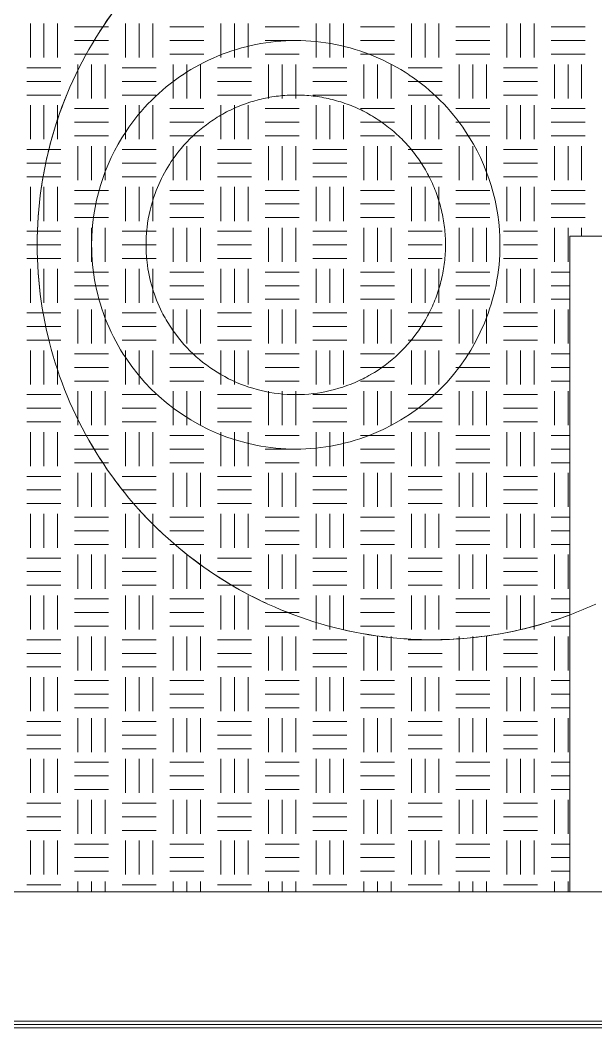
# Model space of a CAD drawing. Extents: x -982 to 937, y -179 to 616.
# Drawn here: x -450.46 to -433.54, y -146.51 to -116.91 of the extents above; entities that cross this region are included whole.
import ezdxf
from ezdxf.lldxf.tags import DXFTag

# ---------------------------------------------------------------- set-up
doc = ezdxf.new("R2010")
doc.units = 0
doc.layers.get('0').update_dxf_attribs({"lineweight": 13})
for name, color, linetype, lineweight in [('A-FLOR-____-OTLN', 7, 'Continuous', 9), ('A-FLOR-____-OVHD', 7, 'Strichpunkt - Fein', 9), ('A-GENM-____-OTLN', 7, 'Continuous', 9), ('M-EQPM-____-OTLN', 7, 'Continuous', 9)]:
    doc.layers.add(name, color=color, linetype=linetype, lineweight=lineweight)
tags = doc.linetypes.add('Strichpunkt - Fein', pattern=[0.2, 0.1, -0.05, 0, -0.05]).pattern_tags.tags
tags[10:11] = [DXFTag(74, 4), DXFTag(75, 0), DXFTag(340, '0'), DXFTag(46, 1.0), DXFTag(50, 0.0), DXFTag(44, 0.0), DXFTag(45, 0.0)]
tags[8:9] = [DXFTag(74, 4), DXFTag(75, 0), DXFTag(340, '0'), DXFTag(46, 1.0), DXFTag(50, 0.0), DXFTag(44, 0.0), DXFTag(45, 0.0)]
tags[6:7] = [DXFTag(74, 4), DXFTag(75, 0), DXFTag(340, '0'), DXFTag(46, 1.0), DXFTag(50, 0.0), DXFTag(44, 0.0), DXFTag(45, 0.0)]
tags[4:5] = [DXFTag(74, 4), DXFTag(75, 0), DXFTag(340, '0'), DXFTag(46, 1.0), DXFTag(50, 0.0), DXFTag(44, 0.0), DXFTag(45, 0.0)]

# ---------------------------------------------------------------- blocks, each defined once
blk = doc.blocks.new('Referenz-A0UJ2GQRXE', base_point=(-954.019, -167.52))
at = {"layer": 'A-FLOR-____-OTLN', "color": 0, "linetype": 'Continuous', "ltscale": 0.13}
blk.add_line((-461.059, -142.507), (-415.059, -142.507), dxfattribs=at)
at = {"layer": 'A-FLOR-____-OVHD', "color": 0, "linetype": 'Strichpunkt - Fein', "ltscale": 0.13}
blk.add_line((-44.159, -146.507), (-808.059, -146.507), dxfattribs=at)
at = {"layer": 'A-GENM-____-OTLN', "color": 0, "linetype": 'Continuous', "ltscale": 0.13}
for p, q in [((-450.159, -118.007), (-450.159, -117.007)), ((-449.759, -118.007), (-449.759, -117.007)), ((-449.359, -118.007), (-449.359, -117.007)), ((-447.859, -117.107), (-448.859, -117.107)), ((-447.359, -118.007), (-447.359, -117.007)), ((-446.959, -118.007), (-446.959, -117.007)), ((-446.559, -118.007), (-446.559, -117.007)), ((-445.059, -117.107), (-446.059, -117.107)), ((-444.559, -118.007), (-444.559, -117.007)), ((-444.159, -118.007), (-444.159, -117.007)), ((-443.759, -118.007), (-443.759, -117.007)), ((-442.259, -117.107), (-443.259, -117.107)), ((-441.759, -118.007), (-441.759, -117.007)), ((-441.359, -118.007), (-441.359, -117.007)), ((-440.959, -118.007), (-440.959, -117.007)), ((-439.459, -117.107), (-440.459, -117.107)), ((-438.959, -118.007), (-438.959, -117.007)), ((-438.559, -118.007), (-438.559, -117.007)), ((-438.159, -118.007), (-438.159, -117.007)), ((-436.659, -117.107), (-437.659, -117.107)), ((-436.159, -118.007), (-436.159, -117.007)), ((-435.759, -118.007), (-435.759, -117.007)), ((-435.359, -118.007), (-435.359, -117.007)), ((-433.859, -117.107), (-434.859, -117.107)), ((-447.859, -117.507), (-448.859, -117.507)), ((-445.059, -117.507), (-446.059, -117.507)), ((-442.259, -117.507), (-443.259, -117.507)), ((-439.459, -117.507), (-440.459, -117.507)), ((-436.659, -117.507), (-437.659, -117.507)), ((-433.859, -117.507), (-434.859, -117.507)), ((-447.859, -117.907), (-448.859, -117.907)), ((-445.059, -117.907), (-446.059, -117.907)), ((-442.259, -117.907), (-443.259, -117.907)), ((-439.459, -117.907), (-440.459, -117.907)), ((-436.659, -117.907), (-437.659, -117.907)), ((-433.859, -117.907), (-434.859, -117.907)), ((-449.259, -118.307), (-450.259, -118.307)), ((-448.759, -119.207), (-448.759, -118.207)), ((-448.359, -119.207), (-448.359, -118.207)), ((-447.959, -119.207), (-447.959, -118.207)), ((-446.459, -118.307), (-447.459, -118.307)), ((-445.959, -119.207), (-445.959, -118.207)), ((-445.559, -119.207), (-445.559, -118.207)), ((-445.159, -119.207), (-445.159, -118.207)), ((-443.659, -118.307), (-444.659, -118.307)), ((-443.159, -119.207), (-443.159, -118.207)), ((-442.759, -119.207), (-442.759, -118.207)), ((-442.359, -119.207), (-442.359, -118.207)), ((-440.859, -118.307), (-441.859, -118.307)), ((-440.359, -119.207), (-440.359, -118.207)), ((-439.959, -119.207), (-439.959, -118.207)), ((-439.559, -119.207), (-439.559, -118.207)), ((-438.059, -118.307), (-439.059, -118.307)), ((-437.559, -119.207), (-437.559, -118.207)), ((-437.159, -119.207), (-437.159, -118.207)), ((-436.759, -119.207), (-436.759, -118.207)), ((-435.259, -118.307), (-436.259, -118.307)), ((-434.759, -119.207), (-434.759, -118.207)), ((-434.359, -119.207), (-434.359, -118.207)), ((-433.959, -119.207), (-433.959, -118.207)), ((-449.259, -118.707), (-450.259, -118.707)), ((-446.459, -118.707), (-447.459, -118.707)), ((-443.659, -118.707), (-444.659, -118.707)), ((-440.859, -118.707), (-441.859, -118.707)), ((-438.059, -118.707), (-439.059, -118.707)), ((-435.259, -118.707), (-436.259, -118.707)), ((-449.259, -119.107), (-450.259, -119.107)), ((-446.459, -119.107), (-447.459, -119.107)), ((-443.659, -119.107), (-444.659, -119.107)), ((-440.859, -119.107), (-441.859, -119.107)), ((-438.059, -119.107), (-439.059, -119.107)), ((-435.259, -119.107), (-436.259, -119.107)), ((-450.159, -120.407), (-450.159, -119.407)), ((-449.759, -120.407), (-449.759, -119.407)), ((-449.359, -120.407), (-449.359, -119.407)), ((-447.859, -119.507), (-448.859, -119.507)), ((-447.359, -120.407), (-447.359, -119.407)), ((-446.959, -120.407), (-446.959, -119.407)), ((-446.559, -120.407), (-446.559, -119.407)), ((-445.059, -119.507), (-446.059, -119.507)), ((-444.559, -120.407), (-444.559, -119.407)), ((-444.159, -120.407), (-444.159, -119.407)), ((-443.759, -120.407), (-443.759, -119.407)), ((-442.259, -119.507), (-443.259, -119.507)), ((-441.759, -120.407), (-441.759, -119.407)), ((-441.359, -120.407), (-441.359, -119.407)), ((-440.959, -120.407), (-440.959, -119.407)), ((-439.459, -119.507), (-440.459, -119.507)), ((-438.959, -120.407), (-438.959, -119.407)), ((-438.559, -120.407), (-438.559, -119.407)), ((-438.159, -120.407), (-438.159, -119.407)), ((-436.659, -119.507), (-437.659, -119.507)), ((-436.159, -120.407), (-436.159, -119.407)), ((-435.759, -120.407), (-435.759, -119.407)), ((-435.359, -120.407), (-435.359, -119.407)), ((-433.859, -119.507), (-434.859, -119.507)), ((-447.859, -119.907), (-448.859, -119.907)), ((-445.059, -119.907), (-446.059, -119.907)), ((-442.259, -119.907), (-443.259, -119.907)), ((-439.459, -119.907), (-440.459, -119.907)), ((-436.659, -119.907), (-437.659, -119.907)), ((-433.859, -119.907), (-434.859, -119.907)), ((-447.859, -120.307), (-448.859, -120.307)), ((-445.059, -120.307), (-446.059, -120.307)), ((-442.259, -120.307), (-443.259, -120.307)), ((-439.459, -120.307), (-440.459, -120.307)), ((-436.659, -120.307), (-437.659, -120.307)), ((-433.859, -120.307), (-434.859, -120.307)), ((-449.259, -120.707), (-450.259, -120.707)), ((-448.759, -121.607), (-448.759, -120.607)), ((-448.359, -121.607), (-448.359, -120.607)), ((-447.959, -121.607), (-447.959, -120.607)), ((-446.459, -120.707), (-447.459, -120.707)), ((-445.959, -121.607), (-445.959, -120.607)), ((-445.559, -121.607), (-445.559, -120.607)), ((-445.159, -121.607), (-445.159, -120.607)), ((-443.659, -120.707), (-444.659, -120.707)), ((-443.159, -121.607), (-443.159, -120.607)), ((-442.759, -121.607), (-442.759, -120.607)), ((-442.359, -121.607), (-442.359, -120.607)), ((-440.859, -120.707), (-441.859, -120.707)), ((-440.359, -121.607), (-440.359, -120.607)), ((-439.959, -121.607), (-439.959, -120.607)), ((-439.559, -121.607), (-439.559, -120.607)), ((-438.059, -120.707), (-439.059, -120.707)), ((-437.559, -121.607), (-437.559, -120.607)), ((-437.159, -121.607), (-437.159, -120.607)), ((-436.759, -121.607), (-436.759, -120.607)), ((-435.259, -120.707), (-436.259, -120.707)), ((-434.759, -121.607), (-434.759, -120.607)), ((-434.359, -121.607), (-434.359, -120.607)), ((-433.959, -121.607), (-433.959, -120.607)), ((-449.259, -121.107), (-450.259, -121.107)), ((-446.459, -121.107), (-447.459, -121.107)), ((-443.659, -121.107), (-444.659, -121.107)), ((-440.859, -121.107), (-441.859, -121.107)), ((-438.059, -121.107), (-439.059, -121.107)), ((-435.259, -121.107), (-436.259, -121.107)), ((-449.259, -121.507), (-450.259, -121.507)), ((-446.459, -121.507), (-447.459, -121.507)), ((-443.659, -121.507), (-444.659, -121.507)), ((-440.859, -121.507), (-441.859, -121.507)), ((-438.059, -121.507), (-439.059, -121.507)), ((-435.259, -121.507), (-436.259, -121.507)), ((-450.159, -122.807), (-450.159, -121.807)), ((-449.759, -122.807), (-449.759, -121.807)), ((-449.359, -122.807), (-449.359, -121.807)), ((-447.859, -121.907), (-448.859, -121.907)), ((-447.359, -122.807), (-447.359, -121.807)), ((-446.959, -122.807), (-446.959, -121.807)), ((-446.559, -122.807), (-446.559, -121.807)), ((-445.059, -121.907), (-446.059, -121.907)), ((-444.559, -122.807), (-444.559, -121.807)), ((-444.159, -122.807), (-444.159, -121.807)), ((-443.759, -122.807), (-443.759, -121.807)), ((-442.259, -121.907), (-443.259, -121.907)), ((-441.759, -122.807), (-441.759, -121.807)), ((-441.359, -122.807), (-441.359, -121.807)), ((-440.959, -122.807), (-440.959, -121.807)), ((-439.459, -121.907), (-440.459, -121.907)), ((-438.959, -122.807), (-438.959, -121.807)), ((-438.559, -122.807), (-438.559, -121.807)), ((-438.159, -122.807), (-438.159, -121.807)), ((-436.659, -121.907), (-437.659, -121.907)), ((-436.159, -122.807), (-436.159, -121.807)), ((-435.759, -122.807), (-435.759, -121.807)), ((-435.359, -122.807), (-435.359, -121.807)), ((-433.859, -121.907), (-434.859, -121.907)), ((-447.859, -122.307), (-448.859, -122.307)), ((-445.059, -122.307), (-446.059, -122.307)), ((-442.259, -122.307), (-443.259, -122.307)), ((-439.459, -122.307), (-440.459, -122.307)), ((-436.659, -122.307), (-437.659, -122.307)), ((-433.859, -122.307), (-434.859, -122.307)), ((-447.859, -122.707), (-448.859, -122.707)), ((-445.059, -122.707), (-446.059, -122.707)), ((-442.259, -122.707), (-443.259, -122.707)), ((-439.459, -122.707), (-440.459, -122.707)), ((-436.659, -122.707), (-437.659, -122.707)), ((-433.859, -122.707), (-434.859, -122.707)), ((-449.259, -123.107), (-450.259, -123.107)), ((-448.759, -124.007), (-448.759, -123.007)), ((-448.359, -124.007), (-448.359, -123.007)), ((-447.959, -124.007), (-447.959, -123.007)), ((-446.459, -123.107), (-447.459, -123.107)), ((-445.959, -124.007), (-445.959, -123.007)), ((-445.559, -124.007), (-445.559, -123.007)), ((-445.159, -124.007), (-445.159, -123.007)), ((-443.659, -123.107), (-444.659, -123.107)), ((-443.159, -124.007), (-443.159, -123.007)), ((-442.759, -124.007), (-442.759, -123.007)), ((-442.359, -124.007), (-442.359, -123.007)), ((-440.859, -123.107), (-441.859, -123.107)), ((-440.359, -124.007), (-440.359, -123.007)), ((-439.959, -124.007), (-439.959, -123.007)), ((-439.559, -124.007), (-439.559, -123.007)), ((-438.059, -123.107), (-439.059, -123.107)), ((-437.559, -124.007), (-437.559, -123.007)), ((-437.159, -124.007), (-437.159, -123.007)), ((-436.759, -124.007), (-436.759, -123.007)), ((-435.259, -123.107), (-436.259, -123.107)), ((-434.759, -124.007), (-434.759, -123.007)), ((-434.359, -124.007), (-434.359, -123.007)), ((-433.959, -123.257), (-433.959, -123.007)), ((-415.059, -123.257), (-434.309, -123.257)), ((-434.309, -123.257), (-434.309, -142.507)), ((-434.309, -142.507), (-434.309, -123.257)), ((-434.309, -123.257), (-415.059, -123.257)), ((-449.259, -123.507), (-450.259, -123.507)), ((-446.459, -123.507), (-447.459, -123.507)), ((-443.659, -123.507), (-444.659, -123.507)), ((-440.859, -123.507), (-441.859, -123.507)), ((-438.059, -123.507), (-439.059, -123.507)), ((-435.259, -123.507), (-436.259, -123.507)), ((-449.259, -123.907), (-450.259, -123.907)), ((-446.459, -123.907), (-447.459, -123.907)), ((-443.659, -123.907), (-444.659, -123.907)), ((-440.859, -123.907), (-441.859, -123.907)), ((-438.059, -123.907), (-439.059, -123.907)), ((-435.259, -123.907), (-436.259, -123.907)), ((-450.159, -125.207), (-450.159, -124.207)), ((-449.759, -125.207), (-449.759, -124.207)), ((-449.359, -125.207), (-449.359, -124.207)), ((-447.859, -124.307), (-448.859, -124.307)), ((-447.359, -125.207), (-447.359, -124.207)), ((-446.959, -125.207), (-446.959, -124.207)), ((-446.559, -125.207), (-446.559, -124.207)), ((-445.059, -124.307), (-446.059, -124.307)), ((-444.559, -125.207), (-444.559, -124.207)), ((-444.159, -125.207), (-444.159, -124.207)), ((-443.759, -125.207), (-443.759, -124.207)), ((-442.259, -124.307), (-443.259, -124.307)), ((-441.759, -125.207), (-441.759, -124.207)), ((-441.359, -125.207), (-441.359, -124.207)), ((-440.959, -125.207), (-440.959, -124.207)), ((-439.459, -124.307), (-440.459, -124.307)), ((-438.959, -125.207), (-438.959, -124.207)), ((-438.559, -125.207), (-438.559, -124.207)), ((-438.159, -125.207), (-438.159, -124.207)), ((-436.659, -124.307), (-437.659, -124.307)), ((-436.159, -125.207), (-436.159, -124.207)), ((-435.759, -125.207), (-435.759, -124.207)), ((-435.359, -125.207), (-435.359, -124.207)), ((-434.303, -124.307), (-434.859, -124.307)), ((-447.859, -124.707), (-448.859, -124.707)), ((-445.059, -124.707), (-446.059, -124.707)), ((-442.259, -124.707), (-443.259, -124.707)), ((-439.459, -124.707), (-440.459, -124.707)), ((-436.659, -124.707), (-437.659, -124.707)), ((-434.303, -124.707), (-434.859, -124.707)), ((-447.859, -125.107), (-448.859, -125.107)), ((-445.059, -125.107), (-446.059, -125.107)), ((-442.259, -125.107), (-443.259, -125.107)), ((-439.459, -125.107), (-440.459, -125.107)), ((-436.659, -125.107), (-437.659, -125.107)), ((-434.303, -125.107), (-434.859, -125.107)), ((-448.759, -126.407), (-448.759, -125.407)), ((-448.359, -126.407), (-448.359, -125.407)), ((-447.959, -126.407), (-447.959, -125.407)), ((-445.959, -126.407), (-445.959, -125.407)), ((-445.559, -126.407), (-445.559, -125.407)), ((-445.159, -126.407), (-445.159, -125.407)), ((-443.159, -126.407), (-443.159, -125.407)), ((-442.759, -126.407), (-442.759, -125.407)), ((-442.359, -126.407), (-442.359, -125.407)), ((-440.359, -126.407), (-440.359, -125.407)), ((-439.959, -126.407), (-439.959, -125.407)), ((-439.559, -126.407), (-439.559, -125.407)), ((-437.559, -126.407), (-437.559, -125.407)), ((-437.159, -126.407), (-437.159, -125.407)), ((-436.759, -126.407), (-436.759, -125.407)), ((-434.759, -126.407), (-434.759, -125.407)), ((-434.359, -126.407), (-434.359, -125.407)), ((-449.259, -125.507), (-450.259, -125.507)), ((-446.459, -125.507), (-447.459, -125.507)), ((-443.659, -125.507), (-444.659, -125.507)), ((-440.859, -125.507), (-441.859, -125.507)), ((-438.059, -125.507), (-439.059, -125.507)), ((-435.259, -125.507), (-436.259, -125.507)), ((-449.259, -125.907), (-450.259, -125.907)), ((-446.459, -125.907), (-447.459, -125.907)), ((-443.659, -125.907), (-444.659, -125.907)), ((-440.859, -125.907), (-441.859, -125.907)), ((-438.059, -125.907), (-439.059, -125.907)), ((-435.259, -125.907), (-436.259, -125.907)), ((-449.259, -126.307), (-450.259, -126.307)), ((-446.459, -126.307), (-447.459, -126.307)), ((-443.659, -126.307), (-444.659, -126.307)), ((-440.859, -126.307), (-441.859, -126.307)), ((-438.059, -126.307), (-439.059, -126.307)), ((-435.259, -126.307), (-436.259, -126.307)), ((-450.159, -127.607), (-450.159, -126.607)), ((-449.759, -127.607), (-449.759, -126.607)), ((-449.359, -127.607), (-449.359, -126.607)), ((-447.359, -127.607), (-447.359, -126.607)), ((-446.959, -127.607), (-446.959, -126.607)), ((-446.559, -127.607), (-446.559, -126.607)), ((-444.559, -127.607), (-444.559, -126.607)), ((-444.159, -127.607), (-444.159, -126.607)), ((-443.759, -127.607), (-443.759, -126.607)), ((-441.759, -127.607), (-441.759, -126.607)), ((-441.359, -127.607), (-441.359, -126.607)), ((-440.959, -127.607), (-440.959, -126.607)), ((-438.959, -127.607), (-438.959, -126.607)), ((-438.559, -127.607), (-438.559, -126.607)), ((-438.159, -127.607), (-438.159, -126.607)), ((-436.159, -127.607), (-436.159, -126.607)), ((-435.759, -127.607), (-435.759, -126.607)), ((-435.359, -127.607), (-435.359, -126.607)), ((-447.859, -126.707), (-448.859, -126.707)), ((-445.059, -126.707), (-446.059, -126.707)), ((-442.259, -126.707), (-443.259, -126.707)), ((-439.459, -126.707), (-440.459, -126.707)), ((-436.659, -126.707), (-437.659, -126.707)), ((-434.304, -126.707), (-434.859, -126.707)), ((-447.859, -127.107), (-448.859, -127.107)), ((-445.059, -127.107), (-446.059, -127.107)), ((-442.259, -127.107), (-443.259, -127.107)), ((-439.459, -127.107), (-440.459, -127.107)), ((-436.659, -127.107), (-437.659, -127.107)), ((-434.304, -127.107), (-434.859, -127.107)), ((-447.859, -127.507), (-448.859, -127.507)), ((-445.059, -127.507), (-446.059, -127.507)), ((-442.259, -127.507), (-443.259, -127.507)), ((-439.459, -127.507), (-440.459, -127.507)), ((-436.659, -127.507), (-437.659, -127.507)), ((-434.304, -127.507), (-434.859, -127.507)), ((-448.759, -128.807), (-448.759, -127.807)), ((-448.359, -128.807), (-448.359, -127.807)), ((-447.959, -128.807), (-447.959, -127.807)), ((-445.959, -128.807), (-445.959, -127.807)), ((-445.559, -128.807), (-445.559, -127.807)), ((-445.159, -128.807), (-445.159, -127.807)), ((-443.159, -128.807), (-443.159, -127.807)), ((-442.759, -128.807), (-442.759, -127.807)), ((-442.359, -128.807), (-442.359, -127.807)), ((-440.359, -128.807), (-440.359, -127.807)), ((-439.959, -128.807), (-439.959, -127.807)), ((-439.559, -128.807), (-439.559, -127.807)), ((-437.559, -128.807), (-437.559, -127.807)), ((-437.159, -128.807), (-437.159, -127.807)), ((-436.759, -128.807), (-436.759, -127.807)), ((-434.759, -128.807), (-434.759, -127.807)), ((-434.359, -128.807), (-434.359, -127.807)), ((-449.259, -127.907), (-450.259, -127.907)), ((-446.459, -127.907), (-447.459, -127.907)), ((-443.659, -127.907), (-444.659, -127.907)), ((-440.859, -127.907), (-441.859, -127.907)), ((-438.059, -127.907), (-439.059, -127.907)), ((-435.259, -127.907), (-436.259, -127.907)), ((-449.259, -128.307), (-450.259, -128.307)), ((-446.459, -128.307), (-447.459, -128.307)), ((-443.659, -128.307), (-444.659, -128.307)), ((-440.859, -128.307), (-441.859, -128.307)), ((-438.059, -128.307), (-439.059, -128.307)), ((-435.259, -128.307), (-436.259, -128.307)), ((-449.259, -128.707), (-450.259, -128.707)), ((-446.459, -128.707), (-447.459, -128.707)), ((-443.659, -128.707), (-444.659, -128.707)), ((-440.859, -128.707), (-441.859, -128.707)), ((-438.059, -128.707), (-439.059, -128.707)), ((-435.259, -128.707), (-436.259, -128.707)), ((-450.159, -130.007), (-450.159, -129.007)), ((-449.759, -130.007), (-449.759, -129.007)), ((-449.359, -130.007), (-449.359, -129.007)), ((-447.359, -130.007), (-447.359, -129.007)), ((-446.959, -130.007), (-446.959, -129.007)), ((-446.559, -130.007), (-446.559, -129.007)), ((-444.559, -130.007), (-444.559, -129.007)), ((-444.159, -130.007), (-444.159, -129.007)), ((-443.759, -130.007), (-443.759, -129.007)), ((-441.759, -130.007), (-441.759, -129.007)), ((-441.359, -130.007), (-441.359, -129.007)), ((-440.959, -130.007), (-440.959, -129.007)), ((-438.959, -130.007), (-438.959, -129.007)), ((-438.559, -130.007), (-438.559, -129.007)), ((-438.159, -130.007), (-438.159, -129.007)), ((-436.159, -130.007), (-436.159, -129.007)), ((-435.759, -130.007), (-435.759, -129.007)), ((-435.359, -130.007), (-435.359, -129.007)), ((-447.859, -129.107), (-448.859, -129.107)), ((-445.059, -129.107), (-446.059, -129.107)), ((-442.259, -129.107), (-443.259, -129.107)), ((-439.459, -129.107), (-440.459, -129.107)), ((-436.659, -129.107), (-437.659, -129.107)), ((-434.305, -129.107), (-434.859, -129.107)), ((-447.859, -129.507), (-448.859, -129.507)), ((-445.059, -129.507), (-446.059, -129.507)), ((-442.259, -129.507), (-443.259, -129.507)), ((-439.459, -129.507), (-440.459, -129.507)), ((-436.659, -129.507), (-437.659, -129.507)), ((-434.305, -129.507), (-434.859, -129.507)), ((-447.859, -129.907), (-448.859, -129.907)), ((-445.059, -129.907), (-446.059, -129.907)), ((-442.259, -129.907), (-443.259, -129.907)), ((-439.459, -129.907), (-440.459, -129.907)), ((-436.659, -129.907), (-437.659, -129.907)), ((-434.305, -129.907), (-434.859, -129.907)), ((-448.759, -131.207), (-448.759, -130.207)), ((-448.359, -131.207), (-448.359, -130.207)), ((-447.959, -131.207), (-447.959, -130.207)), ((-445.959, -131.207), (-445.959, -130.207)), ((-445.559, -131.207), (-445.559, -130.207)), ((-445.159, -131.207), (-445.159, -130.207)), ((-443.159, -131.207), (-443.159, -130.207)), ((-442.759, -131.207), (-442.759, -130.207)), ((-442.359, -131.207), (-442.359, -130.207)), ((-440.359, -131.207), (-440.359, -130.207)), ((-439.959, -131.207), (-439.959, -130.207)), ((-439.559, -131.207), (-439.559, -130.207)), ((-437.559, -131.207), (-437.559, -130.207)), ((-437.159, -131.207), (-437.159, -130.207)), ((-436.759, -131.207), (-436.759, -130.207)), ((-434.759, -131.207), (-434.759, -130.207)), ((-434.359, -131.207), (-434.359, -130.207)), ((-449.259, -130.307), (-450.259, -130.307)), ((-446.459, -130.307), (-447.459, -130.307)), ((-443.659, -130.307), (-444.659, -130.307)), ((-440.859, -130.307), (-441.859, -130.307)), ((-438.059, -130.307), (-439.059, -130.307)), ((-435.259, -130.307), (-436.259, -130.307)), ((-449.259, -130.707), (-450.259, -130.707)), ((-446.459, -130.707), (-447.459, -130.707)), ((-443.659, -130.707), (-444.659, -130.707)), ((-440.859, -130.707), (-441.859, -130.707)), ((-438.059, -130.707), (-439.059, -130.707)), ((-435.259, -130.707), (-436.259, -130.707)), ((-449.259, -131.107), (-450.259, -131.107)), ((-446.459, -131.107), (-447.459, -131.107)), ((-443.659, -131.107), (-444.659, -131.107)), ((-440.859, -131.107), (-441.859, -131.107)), ((-438.059, -131.107), (-439.059, -131.107)), ((-435.259, -131.107), (-436.259, -131.107)), ((-450.159, -132.407), (-450.159, -131.407)), ((-449.759, -132.407), (-449.759, -131.407)), ((-449.359, -132.407), (-449.359, -131.407)), ((-447.359, -132.407), (-447.359, -131.407)), ((-446.959, -132.407), (-446.959, -131.407)), ((-446.559, -132.407), (-446.559, -131.407)), ((-444.559, -132.407), (-444.559, -131.407)), ((-444.159, -132.407), (-444.159, -131.407)), ((-443.759, -132.407), (-443.759, -131.407)), ((-441.759, -132.407), (-441.759, -131.407)), ((-441.359, -132.407), (-441.359, -131.407)), ((-440.959, -132.407), (-440.959, -131.407)), ((-438.959, -132.407), (-438.959, -131.407)), ((-438.559, -132.407), (-438.559, -131.407)), ((-438.159, -132.407), (-438.159, -131.407)), ((-436.159, -132.407), (-436.159, -131.407)), ((-435.759, -132.407), (-435.759, -131.407)), ((-435.359, -132.407), (-435.359, -131.407)), ((-447.859, -131.507), (-448.859, -131.507)), ((-445.059, -131.507), (-446.059, -131.507)), ((-442.259, -131.507), (-443.259, -131.507)), ((-439.459, -131.507), (-440.459, -131.507)), ((-436.659, -131.507), (-437.659, -131.507)), ((-434.305, -131.507), (-434.859, -131.507)), ((-447.859, -131.907), (-448.859, -131.907)), ((-445.059, -131.907), (-446.059, -131.907)), ((-442.259, -131.907), (-443.259, -131.907)), ((-439.459, -131.907), (-440.459, -131.907)), ((-436.659, -131.907), (-437.659, -131.907)), ((-434.306, -131.907), (-434.859, -131.907)), ((-447.859, -132.307), (-448.859, -132.307)), ((-445.059, -132.307), (-446.059, -132.307)), ((-442.259, -132.307), (-443.259, -132.307)), ((-439.459, -132.307), (-440.459, -132.307)), ((-436.659, -132.307), (-437.659, -132.307)), ((-434.306, -132.307), (-434.859, -132.307)), ((-448.759, -133.607), (-448.759, -132.607)), ((-448.359, -133.607), (-448.359, -132.607)), ((-447.959, -133.607), (-447.959, -132.607)), ((-445.959, -133.607), (-445.959, -132.607)), ((-445.559, -133.607), (-445.559, -132.607)), ((-445.159, -133.607), (-445.159, -132.607)), ((-443.159, -133.607), (-443.159, -132.607)), ((-442.759, -133.607), (-442.759, -132.607)), ((-442.359, -133.607), (-442.359, -132.607)), ((-440.359, -133.607), (-440.359, -132.607)), ((-439.959, -133.607), (-439.959, -132.607)), ((-439.559, -133.607), (-439.559, -132.607)), ((-437.559, -133.607), (-437.559, -132.607)), ((-437.159, -133.607), (-437.159, -132.607)), ((-436.759, -133.607), (-436.759, -132.607)), ((-434.759, -133.607), (-434.759, -132.607)), ((-434.359, -133.607), (-434.359, -132.607)), ((-449.259, -132.707), (-450.259, -132.707)), ((-446.459, -132.707), (-447.459, -132.707)), ((-443.659, -132.707), (-444.659, -132.707)), ((-440.859, -132.707), (-441.859, -132.707)), ((-438.059, -132.707), (-439.059, -132.707)), ((-435.259, -132.707), (-436.259, -132.707)), ((-449.259, -133.107), (-450.259, -133.107)), ((-446.459, -133.107), (-447.459, -133.107)), ((-443.659, -133.107), (-444.659, -133.107)), ((-440.859, -133.107), (-441.859, -133.107)), ((-438.059, -133.107), (-439.059, -133.107)), ((-435.259, -133.107), (-436.259, -133.107)), ((-449.259, -133.507), (-450.259, -133.507)), ((-446.459, -133.507), (-447.459, -133.507)), ((-443.659, -133.507), (-444.659, -133.507)), ((-440.859, -133.507), (-441.859, -133.507)), ((-438.059, -133.507), (-439.059, -133.507)), ((-435.259, -133.507), (-436.259, -133.507)), ((-450.159, -134.807), (-450.159, -133.807)), ((-449.759, -134.807), (-449.759, -133.807)), ((-449.359, -134.807), (-449.359, -133.807)), ((-447.859, -133.907), (-448.859, -133.907)), ((-447.359, -134.807), (-447.359, -133.807)), ((-446.959, -134.807), (-446.959, -133.807)), ((-446.559, -134.807), (-446.559, -133.807)), ((-445.059, -133.907), (-446.059, -133.907)), ((-444.559, -134.807), (-444.559, -133.807)), ((-444.159, -134.807), (-444.159, -133.807)), ((-443.759, -134.807), (-443.759, -133.807)), ((-442.259, -133.907), (-443.259, -133.907)), ((-441.759, -134.807), (-441.759, -133.807)), ((-441.359, -134.807), (-441.359, -133.807)), ((-440.959, -134.807), (-440.959, -133.807)), ((-439.459, -133.907), (-440.459, -133.907)), ((-438.959, -134.807), (-438.959, -133.807)), ((-438.559, -134.807), (-438.559, -133.807)), ((-438.159, -134.807), (-438.159, -133.807)), ((-436.659, -133.907), (-437.659, -133.907)), ((-436.159, -134.807), (-436.159, -133.807)), ((-435.759, -134.807), (-435.759, -133.807)), ((-435.359, -134.807), (-435.359, -133.807)), ((-434.306, -133.907), (-434.859, -133.907)), ((-447.859, -134.307), (-448.859, -134.307)), ((-445.059, -134.307), (-446.059, -134.307)), ((-442.259, -134.307), (-443.259, -134.307)), ((-439.459, -134.307), (-440.459, -134.307)), ((-436.659, -134.307), (-437.659, -134.307)), ((-434.306, -134.307), (-434.859, -134.307)), ((-447.859, -134.707), (-448.859, -134.707)), ((-445.059, -134.707), (-446.059, -134.707)), ((-442.259, -134.707), (-443.259, -134.707)), ((-439.459, -134.707), (-440.459, -134.707)), ((-436.659, -134.707), (-437.659, -134.707)), ((-434.306, -134.707), (-434.859, -134.707)), ((-449.259, -135.107), (-450.259, -135.107)), ((-448.759, -136.007), (-448.759, -135.007)), ((-448.359, -136.007), (-448.359, -135.007)), ((-447.959, -136.007), (-447.959, -135.007)), ((-446.459, -135.107), (-447.459, -135.107)), ((-445.959, -136.007), (-445.959, -135.007)), ((-445.559, -136.007), (-445.559, -135.007)), ((-445.159, -136.007), (-445.159, -135.007)), ((-443.659, -135.107), (-444.659, -135.107)), ((-443.159, -136.007), (-443.159, -135.007)), ((-442.759, -136.007), (-442.759, -135.007)), ((-442.359, -136.007), (-442.359, -135.007)), ((-440.859, -135.107), (-441.859, -135.107)), ((-440.359, -136.007), (-440.359, -135.007)), ((-439.959, -136.007), (-439.959, -135.007)), ((-439.559, -136.007), (-439.559, -135.007)), ((-438.059, -135.107), (-439.059, -135.107)), ((-437.559, -136.007), (-437.559, -135.007)), ((-437.159, -136.007), (-437.159, -135.007)), ((-436.759, -136.007), (-436.759, -135.007)), ((-435.259, -135.107), (-436.259, -135.107)), ((-434.759, -136.007), (-434.759, -135.007)), ((-434.359, -136.007), (-434.359, -135.007)), ((-449.259, -135.507), (-450.259, -135.507)), ((-446.459, -135.507), (-447.459, -135.507)), ((-443.659, -135.507), (-444.659, -135.507)), ((-440.859, -135.507), (-441.859, -135.507)), ((-438.059, -135.507), (-439.059, -135.507)), ((-435.259, -135.507), (-436.259, -135.507)), ((-449.259, -135.907), (-450.259, -135.907)), ((-446.459, -135.907), (-447.459, -135.907)), ((-443.659, -135.907), (-444.659, -135.907)), ((-440.859, -135.907), (-441.859, -135.907)), ((-438.059, -135.907), (-439.059, -135.907)), ((-435.259, -135.907), (-436.259, -135.907)), ((-450.159, -137.207), (-450.159, -136.207)), ((-449.759, -137.207), (-449.759, -136.207)), ((-449.359, -137.207), (-449.359, -136.207)), ((-447.859, -136.307), (-448.859, -136.307)), ((-447.359, -137.207), (-447.359, -136.207)), ((-446.959, -137.207), (-446.959, -136.207)), ((-446.559, -137.207), (-446.559, -136.207)), ((-445.059, -136.307), (-446.059, -136.307)), ((-444.559, -137.207), (-444.559, -136.207)), ((-444.159, -137.207), (-444.159, -136.207)), ((-443.759, -137.207), (-443.759, -136.207)), ((-442.259, -136.307), (-443.259, -136.307)), ((-441.759, -137.207), (-441.759, -136.207)), ((-441.359, -137.207), (-441.359, -136.207)), ((-440.959, -137.207), (-440.959, -136.207)), ((-439.459, -136.307), (-440.459, -136.307)), ((-438.959, -137.207), (-438.959, -136.207)), ((-438.559, -137.207), (-438.559, -136.207)), ((-438.159, -137.207), (-438.159, -136.207)), ((-436.659, -136.307), (-437.659, -136.307)), ((-436.159, -137.207), (-436.159, -136.207)), ((-435.759, -137.207), (-435.759, -136.207)), ((-435.359, -137.207), (-435.359, -136.207)), ((-434.307, -136.307), (-434.859, -136.307)), ((-447.859, -136.707), (-448.859, -136.707)), ((-445.059, -136.707), (-446.059, -136.707)), ((-442.259, -136.707), (-443.259, -136.707)), ((-439.459, -136.707), (-440.459, -136.707)), ((-436.659, -136.707), (-437.659, -136.707)), ((-434.307, -136.707), (-434.859, -136.707)), ((-447.859, -137.107), (-448.859, -137.107)), ((-445.059, -137.107), (-446.059, -137.107)), ((-442.259, -137.107), (-443.259, -137.107)), ((-439.459, -137.107), (-440.459, -137.107)), ((-436.659, -137.107), (-437.659, -137.107)), ((-434.307, -137.107), (-434.859, -137.107)), ((-449.259, -137.507), (-450.259, -137.507)), ((-448.759, -138.407), (-448.759, -137.407)), ((-448.359, -138.407), (-448.359, -137.407)), ((-447.959, -138.407), (-447.959, -137.407)), ((-446.459, -137.507), (-447.459, -137.507)), ((-445.959, -138.407), (-445.959, -137.407)), ((-445.559, -138.407), (-445.559, -137.407)), ((-445.159, -138.407), (-445.159, -137.407)), ((-443.659, -137.507), (-444.659, -137.507)), ((-443.159, -138.407), (-443.159, -137.407)), ((-442.759, -138.407), (-442.759, -137.407)), ((-442.359, -138.407), (-442.359, -137.407)), ((-440.859, -137.507), (-441.859, -137.507)), ((-440.359, -138.407), (-440.359, -137.407)), ((-439.959, -138.407), (-439.959, -137.407)), ((-439.559, -138.407), (-439.559, -137.407)), ((-438.059, -137.507), (-439.059, -137.507)), ((-437.559, -138.407), (-437.559, -137.407)), ((-437.159, -138.407), (-437.159, -137.407)), ((-436.759, -138.407), (-436.759, -137.407)), ((-435.259, -137.507), (-436.259, -137.507)), ((-434.759, -138.407), (-434.759, -137.407)), ((-434.359, -138.407), (-434.359, -137.407)), ((-449.259, -137.907), (-450.259, -137.907)), ((-446.459, -137.907), (-447.459, -137.907)), ((-443.659, -137.907), (-444.659, -137.907)), ((-440.859, -137.907), (-441.859, -137.907)), ((-438.059, -137.907), (-439.059, -137.907)), ((-435.259, -137.907), (-436.259, -137.907)), ((-449.259, -138.307), (-450.259, -138.307)), ((-446.459, -138.307), (-447.459, -138.307)), ((-443.659, -138.307), (-444.659, -138.307)), ((-440.859, -138.307), (-441.859, -138.307)), ((-438.059, -138.307), (-439.059, -138.307)), ((-435.259, -138.307), (-436.259, -138.307)), ((-450.159, -139.607), (-450.159, -138.607)), ((-449.759, -139.607), (-449.759, -138.607)), ((-449.359, -139.607), (-449.359, -138.607)), ((-447.859, -138.707), (-448.859, -138.707)), ((-447.359, -139.607), (-447.359, -138.607)), ((-446.959, -139.607), (-446.959, -138.607)), ((-446.559, -139.607), (-446.559, -138.607)), ((-445.059, -138.707), (-446.059, -138.707)), ((-444.559, -139.607), (-444.559, -138.607)), ((-444.159, -139.607), (-444.159, -138.607)), ((-443.759, -139.607), (-443.759, -138.607)), ((-442.259, -138.707), (-443.259, -138.707)), ((-441.759, -139.607), (-441.759, -138.607)), ((-441.359, -139.607), (-441.359, -138.607)), ((-440.959, -139.607), (-440.959, -138.607)), ((-439.459, -138.707), (-440.459, -138.707)), ((-438.959, -139.607), (-438.959, -138.607)), ((-438.559, -139.607), (-438.559, -138.607)), ((-438.159, -139.607), (-438.159, -138.607)), ((-436.659, -138.707), (-437.659, -138.707)), ((-436.159, -139.607), (-436.159, -138.607)), ((-435.759, -139.607), (-435.759, -138.607)), ((-435.359, -139.607), (-435.359, -138.607)), ((-434.308, -138.707), (-434.859, -138.707)), ((-447.859, -139.107), (-448.859, -139.107)), ((-445.059, -139.107), (-446.059, -139.107)), ((-442.259, -139.107), (-443.259, -139.107)), ((-439.459, -139.107), (-440.459, -139.107)), ((-436.659, -139.107), (-437.659, -139.107)), ((-434.308, -139.107), (-434.859, -139.107)), ((-447.859, -139.507), (-448.859, -139.507)), ((-445.059, -139.507), (-446.059, -139.507)), ((-442.259, -139.507), (-443.259, -139.507)), ((-439.459, -139.507), (-440.459, -139.507)), ((-436.659, -139.507), (-437.659, -139.507)), ((-434.308, -139.507), (-434.859, -139.507)), ((-449.259, -139.907), (-450.259, -139.907)), ((-448.759, -140.807), (-448.759, -139.807)), ((-448.359, -140.807), (-448.359, -139.807)), ((-447.959, -140.807), (-447.959, -139.807)), ((-446.459, -139.907), (-447.459, -139.907)), ((-445.959, -140.807), (-445.959, -139.807)), ((-445.559, -140.807), (-445.559, -139.807)), ((-445.159, -140.807), (-445.159, -139.807)), ((-443.659, -139.907), (-444.659, -139.907)), ((-443.159, -140.807), (-443.159, -139.807)), ((-442.759, -140.807), (-442.759, -139.807)), ((-442.359, -140.807), (-442.359, -139.807)), ((-440.859, -139.907), (-441.859, -139.907)), ((-440.359, -140.807), (-440.359, -139.807)), ((-439.959, -140.807), (-439.959, -139.807)), ((-439.559, -140.807), (-439.559, -139.807)), ((-438.059, -139.907), (-439.059, -139.907)), ((-437.559, -140.807), (-437.559, -139.807)), ((-437.159, -140.807), (-437.159, -139.807)), ((-436.759, -140.807), (-436.759, -139.807)), ((-435.259, -139.907), (-436.259, -139.907)), ((-434.759, -140.807), (-434.759, -139.807)), ((-434.359, -140.807), (-434.359, -139.807)), ((-449.259, -140.307), (-450.259, -140.307)), ((-446.459, -140.307), (-447.459, -140.307)), ((-443.659, -140.307), (-444.659, -140.307)), ((-440.859, -140.307), (-441.859, -140.307)), ((-438.059, -140.307), (-439.059, -140.307)), ((-435.259, -140.307), (-436.259, -140.307)), ((-449.259, -140.707), (-450.259, -140.707)), ((-446.459, -140.707), (-447.459, -140.707)), ((-443.659, -140.707), (-444.659, -140.707)), ((-440.859, -140.707), (-441.859, -140.707)), ((-438.059, -140.707), (-439.059, -140.707)), ((-435.259, -140.707), (-436.259, -140.707)), ((-450.159, -142.007), (-450.159, -141.007)), ((-449.759, -142.007), (-449.759, -141.007)), ((-449.359, -142.007), (-449.359, -141.007)), ((-447.859, -141.107), (-448.859, -141.107)), ((-447.359, -142.007), (-447.359, -141.007)), ((-446.959, -142.007), (-446.959, -141.007)), ((-446.559, -142.007), (-446.559, -141.007)), ((-445.059, -141.107), (-446.059, -141.107)), ((-444.559, -142.007), (-444.559, -141.007)), ((-444.159, -142.007), (-444.159, -141.007)), ((-443.759, -142.007), (-443.759, -141.007)), ((-442.259, -141.107), (-443.259, -141.107)), ((-441.759, -142.007), (-441.759, -141.007)), ((-441.359, -142.007), (-441.359, -141.007)), ((-440.959, -142.007), (-440.959, -141.007)), ((-439.459, -141.107), (-440.459, -141.107)), ((-438.959, -142.007), (-438.959, -141.007)), ((-438.559, -142.007), (-438.559, -141.007)), ((-438.159, -142.007), (-438.159, -141.007)), ((-436.659, -141.107), (-437.659, -141.107)), ((-436.159, -142.007), (-436.159, -141.007)), ((-435.759, -142.007), (-435.759, -141.007)), ((-435.359, -142.007), (-435.359, -141.007)), ((-434.308, -141.107), (-434.859, -141.107)), ((-447.859, -141.507), (-448.859, -141.507)), ((-445.059, -141.507), (-446.059, -141.507)), ((-442.259, -141.507), (-443.259, -141.507)), ((-439.459, -141.507), (-440.459, -141.507)), ((-436.659, -141.507), (-437.659, -141.507)), ((-434.309, -141.507), (-434.859, -141.507)), ((-447.859, -141.907), (-448.859, -141.907)), ((-445.059, -141.907), (-446.059, -141.907)), ((-442.259, -141.907), (-443.259, -141.907)), ((-439.459, -141.907), (-440.459, -141.907)), ((-436.659, -141.907), (-437.659, -141.907)), ((-434.309, -141.907), (-434.859, -141.907)), ((-449.259, -142.307), (-450.259, -142.307)), ((-448.759, -142.507), (-448.759, -142.207)), ((-448.359, -142.507), (-448.359, -142.207)), ((-447.959, -142.507), (-447.959, -142.207)), ((-446.459, -142.307), (-447.459, -142.307)), ((-445.959, -142.507), (-445.959, -142.207)), ((-445.559, -142.507), (-445.559, -142.207)), ((-445.159, -142.507), (-445.159, -142.207)), ((-443.659, -142.307), (-444.659, -142.307)), ((-443.159, -142.507), (-443.159, -142.207)), ((-442.759, -142.507), (-442.759, -142.207)), ((-442.359, -142.507), (-442.359, -142.207)), ((-440.859, -142.307), (-441.859, -142.307)), ((-440.359, -142.507), (-440.359, -142.207)), ((-439.959, -142.507), (-439.959, -142.207)), ((-439.559, -142.507), (-439.559, -142.207)), ((-438.059, -142.307), (-439.059, -142.307)), ((-437.559, -142.507), (-437.559, -142.207)), ((-437.159, -142.507), (-437.159, -142.207)), ((-436.759, -142.507), (-436.759, -142.207)), ((-435.259, -142.307), (-436.259, -142.307)), ((-434.759, -142.507), (-434.759, -142.207)), ((-434.359, -142.507), (-434.359, -142.207)), ((-434.309, -142.507), (-461.059, -142.507)), ((-461.059, -142.507), (-434.309, -142.507)), ((-432.709, -146.407), (-464.959, -146.407)), ((-464.959, -146.407), (-432.709, -146.407)), ((-432.809, -146.307), (-464.859, -146.307)), ((-464.859, -146.307), (-432.809, -146.307))]:
    blk.add_line(p, q, dxfattribs=at)
at = {"layer": 'M-EQPM-____-OTLN', "color": 0, "linetype": 'Continuous', "ltscale": 0.13}
for centre, major_axis, end_param in [((-438.359, -123.507), (9.759, 6.271), 1.142397), ((-438.359, -123.507), (11.597, 0.251), 1.549164), ((-438.359, -123.507), (-7.596, 8.767), 0.285599), ((-438.359, -123.507), (-8.767, 7.596), 0.285599), ((-438.359, -123.507), (-8.767, 7.596), 0.1428), ((-438.359, -123.507), (-9.759, 6.271), 0.285599), ((-438.359, -123.507), (-9.759, 6.271), 0.285599), ((-442.359, -123.507), (0, 6), 0.392699), ((-442.359, -123.507), (2.296, 5.543), 0.392699), ((-442.359, -123.507), (-2.296, 5.543), 0.19635), ((-442.359, -123.507), (3.333, 4.989), 0.19635), ((-438.359, -123.507), (-10.552, 4.819), 0.571199), ((-442.359, -123.507), (-3.333, 4.989), 0.392699), ((-442.359, -123.507), (4.989, 3.333), 0.392699), ((-442.359, -123.507), (-0.764, 4.333), 0.116355), ((-442.359, -123.507), (-0.256, 4.393), 0.116355), ((-442.359, -123.507), (0.256, 4.393), 0.116355), ((-442.359, -123.507), (0.764, 4.333), 0.116355), ((-442.359, -123.507), (1.262, 4.215), 0.116355), ((-442.359, -123.507), (-1.743, 4.04), 0.116355), ((-442.359, -123.507), (-1.262, 4.215), 0.116355), ((-442.359, -123.507), (1.743, 4.04), 0.116355), ((-442.359, -123.507), (2.2, 3.811), 0.116355), ((-442.359, -123.507), (-2.2, 3.811), 0.116355), ((-442.359, -123.507), (2.627, 3.529), 0.116355), ((-442.359, -123.507), (-4.989, 3.333), 0.589049), ((-442.359, -123.507), (-2.627, 3.529), 0.232711), ((-442.359, -123.507), (3.019, 3.2), 0.116355), ((-442.359, -123.507), (6, 0), 0.589049), ((-438.359, -123.507), (-11.13, 3.268), 0.285599), ((-438.359, -123.507), (-11.13, 3.268), 0.1428), ((-442.359, -123.507), (3.371, 2.828), 0.116355), ((-442.359, -123.507), (-3.371, 2.828), 0.349066), ((-442.359, -123.507), (3.676, 2.418), 0.116355), ((-442.359, -123.507), (3.932, 1.975), 0.116355), ((-442.359, -123.507), (4.135, 1.505), 0.116355), ((-438.359, -123.507), (-11.482, 1.651), 0.285599), ((-442.359, -123.507), (-4.135, 1.505), 0.232711), ((-442.359, -123.507), (4.281, 1.015), 0.116355), ((-442.359, -123.507), (4.37, 0.511), 0.116355), ((-442.359, -123.507), (-4.37, 0.511), 0.116355), ((-442.359, -123.507), (4.4, 0), 0.116355), ((-438.359, -123.507), (-11.6, 0), 0.285599), ((-442.359, -123.507), (-6, 0), 0.392699), ((-442.359, -123.507), (-4.4, 0), 0.116355), ((-442.359, -123.507), (4.37, -0.511), 0.116355), ((-442.359, -123.507), (5.885, -1.171), 0.19635), ((-442.359, -123.507), (-4.37, -0.511), 0.349066), ((-442.359, -123.507), (4.281, -1.015), 0.116355), ((-442.359, -123.507), (4.135, -1.505), 0.116355), ((-442.359, -123.507), (5.543, -2.296), 0.19635), ((-438.359, -123.507), (-11.482, -1.651), 0.285599), ((-438.359, -123.507), (-11.482, -1.651), 0.285599), ((-442.359, -123.507), (3.932, -1.975), 0.116355), ((-442.359, -123.507), (-3.932, -1.975), 0.116355), ((-442.359, -123.507), (3.676, -2.418), 0.116355), ((-442.359, -123.507), (-5.543, -2.296), 0.19635), ((-442.359, -123.507), (-3.676, -2.418), 0.232711), ((-442.359, -123.507), (2.296, -5.543), 0.785398), ((-442.359, -123.507), (3.019, -3.2), 0.232711), ((-438.359, -123.507), (-11.13, -3.268), 0.285599), ((-442.359, -123.507), (-4.989, -3.333), 0.785398), ((-442.359, -123.507), (-3.019, -3.2), 0.465421), ((-442.359, -123.507), (2.2, -3.811), 0.232711), ((-442.359, -123.507), (0.764, -4.333), 0.232711), ((-442.359, -123.507), (1.743, -4.04), 0.116355), ((-442.359, -123.507), (-1.262, -4.215), 0.232711), ((-442.359, -123.507), (-0.256, -4.393), 0.232711), ((-438.359, -123.507), (-10.552, -4.819), 0.285599), ((-438.359, -123.507), (-10.552, -4.819), 0.285599), ((-442.359, -123.507), (0, -6), 0.392699), ((-442.359, -123.507), (-1.171, -5.885), 0.19635), ((-438.359, -123.507), (-9.759, -6.271), 0.1428), ((-438.359, -123.507), (-8.767, -7.596), 0.285599), ((-438.359, -123.507), (-8.767, -7.596), 0.428399), ((-438.359, -123.507), (-8.767, -7.596), 0.285599), ((-438.359, -123.507), (-6.271, -9.759), 0.285599), ((-438.359, -123.507), (-6.271, -9.759), 0.1428), ((-438.359, -123.507), (-4.819, -10.552), 0.285599), ((-438.359, -123.507), (-4.819, -10.552), 0.285599), ((-438.359, -123.507), (4.06, -10.866), 0.070514), ((-438.359, -123.507), (4.06, -10.866), 0.070514), ((-438.359, -123.507), (4.06, -10.866), 0.070514), ((-438.359, -123.507), (0, -11.6), 0.357605), ((-438.359, -123.507), (1.651, -11.482), 0.214805), ((-438.359, -123.507), (1.651, -11.482), 0.214805), ((-438.359, -123.507), (-3.268, -11.13), 0.285599), ((-438.359, -123.507), (-1.651, -11.482), 0.1428), ((-438.359, -123.507), (-1.651, -11.482), 0.1428), ((-438.359, -123.507), (0, -11.6), 0.1428), ((-438.359, -123.507), (0, -11.6), 0.1428)]:
    blk.add_ellipse(centre, major_axis=major_axis, ratio=1, start_param=0, end_param=end_param, dxfattribs=at)

msp = doc.modelspace()

# ---------------------------------------------------------------- block references
at = {"color": 9, "lineweight": 25, "ltscale": 0.25, "true_color": 0xc0c0c0}
msp.add_blockref('Referenz-A0UJ2GQRXE', (-954.019, -167.52), dxfattribs=at)

doc.saveas('drawing.dxf')
